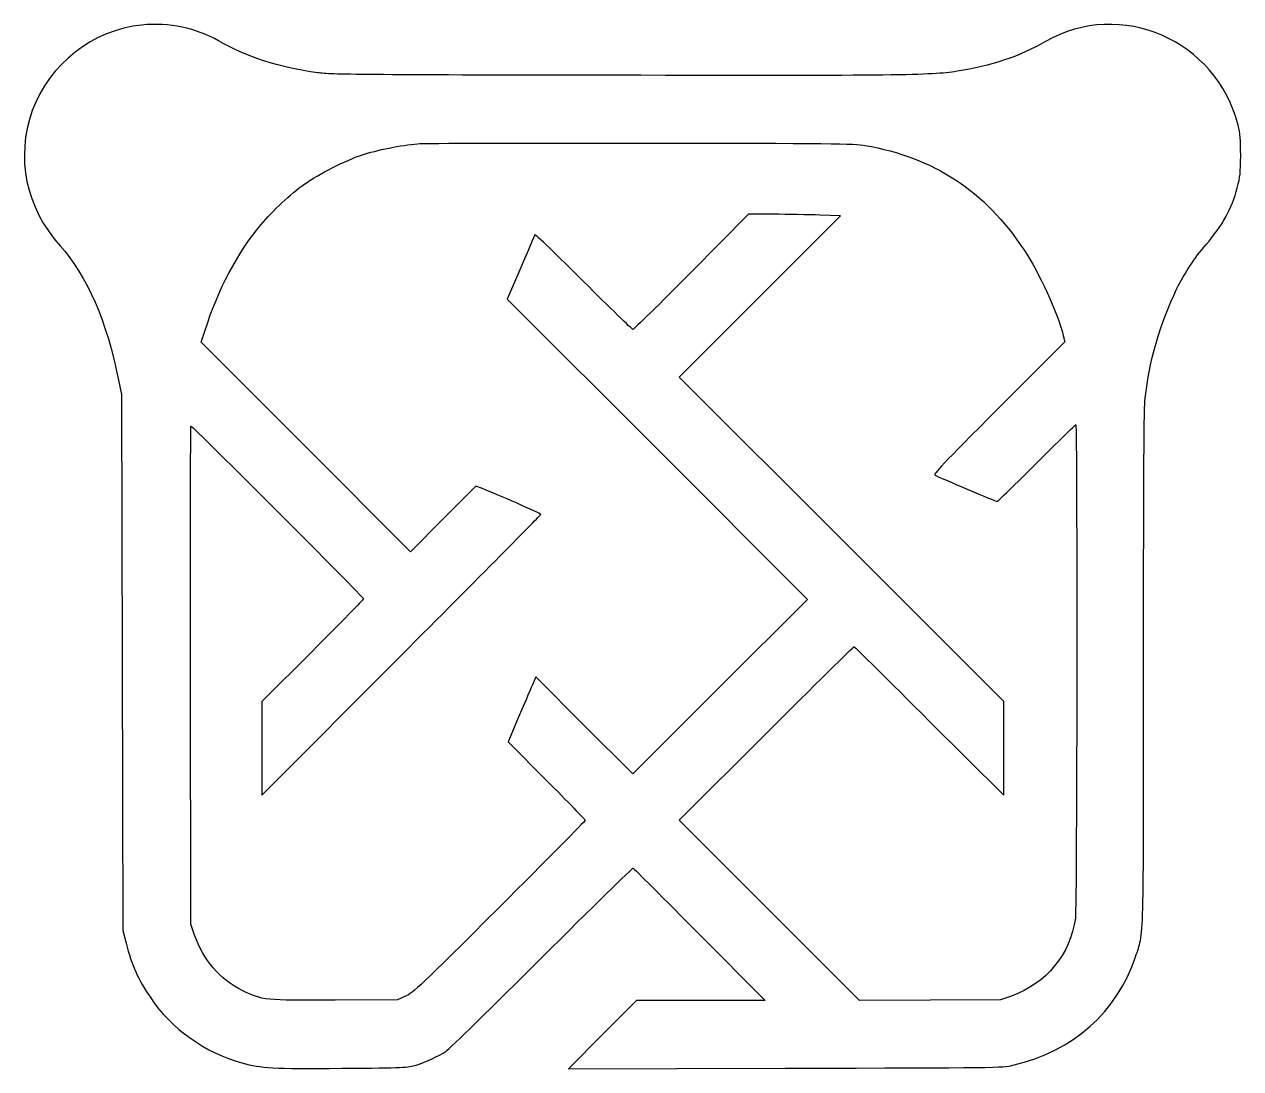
# Model space of a CAD drawing. Header units: millimetres. Extents: x -49.5 to 6.8, y -45 to 3.3.
import ezdxf

# ---------------------------------------------------------------- set-up
doc = ezdxf.new("R2010")
doc.units = ezdxf.units.MM
doc.layers.get('0').update_dxf_attribs({"linetype": 'CONTINUOUS'})

msp = doc.modelspace()

# ---------------------------------------------------------------- linework, layer by layer
for p, q in [((-15.955, -5.46), (-18.603, -8.125)), ((-14.786, -5.46), (-15.955, -5.46)), ((-15.433, -9.266), (-11.702, -5.535)), ((-11.702, -5.535), (-12.665, -5.5)), ((-26.501, -7.925), (-27.126, -9.386)), ((-27.126, -9.386), (-20.179, -16.333)), ((-19.165, -12.997), (-15.433, -9.266)), ((-41.294, -11.387), (-41.11, -10.819)), ((-1.391, -11.066), (-1.317, -11.369)), ((-36.451, -16.23), (-41.294, -11.387)), ((-1.317, -11.369), (-4.372, -14.424)), ((-45.117, -13.14), (-44.985, -13.8)), ((-11.656, -20.505), (-19.165, -12.997)), ((-44.985, -13.8), (-44.956, -26.208)), ((-31.602, -21.079), (-36.451, -16.23)), ((-20.179, -16.333), (-13.233, -23.285)), ((-28.576, -18.052), (-30.089, -19.565)), ((-28.324, -18.144), (-28.576, -18.052)), ((-30.089, -19.565), (-31.602, -21.079)), ((-4.148, -28.014), (-11.656, -20.505)), ((-13.233, -23.285), (-17.273, -27.326)), ((-36.13, -25.664), (-38.48, -28.014)), ((-38.48, -32.347), (-32.026, -25.87)), ((-44.956, -26.208), (-44.928, -38.617)), ((-41.775, -38.33), (-41.793, -26.793)), ((-25.807, -26.873), (-25.928, -27.16)), ((-23.561, -29.12), (-25.807, -26.873)), ((-17.273, -27.326), (-21.314, -31.367)), ((-38.48, -28.014), (-38.48, -30.18)), ((-4.148, -30.18), (-4.148, -28.014)), ((-26.57, -28.661), (-27.091, -29.888)), ((-21.314, -31.367), (-23.561, -29.12)), ((-7.593, -28.919), (-4.148, -32.347)), ((-19.165, -33.516), (-15.141, -29.492)), ((-38.48, -30.18), (-38.48, -32.347)), ((-27.091, -29.888), (-25.309, -31.67)), ((-4.148, -32.347), (-4.148, -30.18)), ((-14.992, -37.688), (-19.165, -33.516)), ((-10.82, -41.861), (-14.992, -37.688)), ((-44.928, -38.617), (-44.773, -39.196)), ((-41.615, -38.789), (-41.775, -38.33)), ((-18.225, -38.806), (-15.193, -41.855)), ((-31.831, -41.66), (-32.204, -41.827)), ((-3.787, -41.649), (-4.291, -41.827)), ((-32.204, -41.827), (-35.092, -41.844)), ((-21.142, -41.855), (-22.718, -43.431)), ((-18.167, -41.855), (-21.142, -41.855)), ((-15.193, -41.855), (-18.167, -41.855)), ((-7.558, -41.844), (-10.82, -41.861)), ((-4.291, -41.827), (-7.558, -41.844)), ((-22.718, -43.431), (-24.294, -45.013)), ((-24.294, -45.013), (-14.264, -44.99))]:
    msp.add_line(p, q)
for points in [[(-44.039, 3.303), (-46.297, 3.085), (-48.344, 1.481), (-49.112, -0.657)], [(-40.491, 2.57), (-41.494, 3.154), (-42.807, 3.424), (-44.039, 3.303)], [(6.702, -1.334), (5.704, 2.61), (1.262, 4.535), (-2.211, 2.535)], [(-35.895, 1.091), (-37.689, 1.337), (-39.231, 1.83), (-40.491, 2.57)], [(-2.211, 2.535), (-3.357, 1.87), (-4.784, 1.389), (-6.297, 1.16)], [(-6.297, 1.16), (-7.576, 0.965), (-8.917, 0.953), (-22.145, 0.976)], [(-22.145, 0.976), (-33.986, 0.993), (-35.247, 1.005), (-35.895, 1.091)], [(-49.112, -0.657), (-49.891, -2.841), (-49.421, -5.145), (-47.822, -6.922)], [(6.822, -2.738), (6.822, -1.981), (6.805, -1.735), (6.702, -1.334)], [(-33.866, -2.715), (-33.19, -2.491), (-32.003, -2.251), (-31.287, -2.193)], [(-31.287, -2.193), (-30.971, -2.17), (-26.3, -2.153), (-20.913, -2.165)], [(-20.913, -2.165), (-12.075, -2.17), (-11.06, -2.182), (-10.573, -2.268)], [(-36.502, -4.05), (-35.889, -3.615), (-34.588, -2.95), (-33.866, -2.715)], [(-10.573, -2.268), (-7.352, -2.841), (-5.048, -4.348), (-3.22, -7.094)], [(6.667, -4.228), (6.799, -3.724), (6.816, -3.546), (6.822, -2.738)], [(-38.514, -5.93), (-37.987, -5.294), (-37.161, -4.526), (-36.502, -4.05)], [(5.217, -6.864), (5.997, -5.959), (6.398, -5.225), (6.667, -4.228)], [(-12.665, -5.5), (-13.192, -5.477), (-14.15, -5.46), (-14.786, -5.46)], [(-41.11, -10.819), (-40.509, -8.928), (-39.62, -7.254), (-38.514, -5.93)], [(-25.848, -6.406), (-25.865, -6.435), (-26.157, -7.122), (-26.501, -7.925)], [(-23.601, -8.567), (-24.822, -7.346), (-25.836, -6.372), (-25.848, -6.406)], [(-47.822, -6.922), (-46.578, -8.303), (-45.656, -10.429), (-45.117, -13.14)], [(-3.22, -7.094), (-2.497, -8.177), (-1.661, -9.994), (-1.391, -11.066)], [(3.859, -8.928), (4.271, -8.108), (4.667, -7.501), (5.217, -6.864)], [(-18.603, -8.125), (-20.053, -9.593), (-21.274, -10.791), (-21.308, -10.791)], [(-21.308, -10.791), (-21.343, -10.791), (-22.374, -9.793), (-23.601, -8.567)], [(2.391, -14.08), (2.558, -12.355), (3.108, -10.441), (3.859, -8.928)], [(-4.372, -14.424), (-7.048, -17.101), (-7.415, -17.491), (-7.323, -17.542)], [(2.328, -26.466), (2.328, -18.505), (2.346, -14.505), (2.391, -14.08)], [(-0.812, -15.204), (-0.738, -15.204), (-0.755, -37.534), (-0.83, -38.049)], [(-41.764, -15.261), (-41.695, -15.261), (-33.78, -23.188), (-33.78, -23.257)], [(-41.793, -26.793), (-41.798, -20.454), (-41.787, -15.261), (-41.764, -15.261)], [(-2.629, -16.981), (-1.655, -16), (-0.835, -15.204), (-0.812, -15.204)], [(-4.452, -18.757), (-4.423, -18.757), (-3.604, -17.955), (-2.629, -16.981)], [(-7.323, -17.542), (-7.134, -17.64), (-4.492, -18.757), (-4.452, -18.757)], [(-25.572, -19.353), (-25.572, -19.313), (-27.596, -18.425), (-28.324, -18.144)], [(-32.026, -25.87), (-28.478, -22.311), (-25.572, -19.376), (-25.572, -19.353)], [(-33.78, -23.257), (-33.78, -23.291), (-34.834, -24.374), (-36.13, -25.664)], [(-15.141, -29.492), (-12.923, -27.274), (-11.095, -25.469), (-11.072, -25.475)], [(-11.072, -25.475), (-11.049, -25.486), (-9.484, -27.034), (-7.593, -28.919)], [(1.956, -39.832), (2.351, -38.646), (2.328, -39.482), (2.328, -26.466)], [(-25.928, -27.16), (-25.997, -27.314), (-26.283, -27.991), (-26.57, -28.661)], [(-25.309, -31.67), (-24.323, -32.656), (-23.521, -33.487), (-23.521, -33.516)], [(-23.521, -33.516), (-23.521, -33.55), (-25.309, -35.356), (-27.487, -37.534)], [(-25.521, -39.861), (-23.228, -37.579), (-21.331, -35.717), (-21.302, -35.728)], [(-21.302, -35.728), (-21.274, -35.74), (-19.887, -37.127), (-18.225, -38.806)], [(-27.487, -37.534), (-31.195, -41.23), (-31.482, -41.5), (-31.831, -41.66)], [(-0.83, -38.049), (-1.059, -39.717), (-2.171, -41.07), (-3.787, -41.649)], [(-39.368, -41.402), (-40.44, -40.869), (-41.185, -40.004), (-41.615, -38.789)], [(-44.773, -39.196), (-44.492, -40.256), (-44.223, -40.864), (-43.632, -41.741)], [(-29.957, -44.199), (-29.802, -44.102), (-27.808, -42.147), (-25.521, -39.861)], [(-3.718, -44.853), (-0.944, -44.211), (1.096, -42.4), (1.956, -39.832)], [(-35.092, -41.844), (-38.371, -41.861), (-38.457, -41.849), (-39.368, -41.402)], [(-43.632, -41.741), (-42.692, -43.15), (-41.076, -44.297), (-39.408, -44.744)], [(-31.35, -44.847), (-30.863, -44.692), (-30.312, -44.44), (-29.957, -44.199)], [(-39.408, -44.744), (-38.474, -44.996), (-38.038, -45.019), (-34.783, -44.996)], [(-34.783, -44.996), (-31.86, -44.973), (-31.728, -44.967), (-31.35, -44.847)], [(-14.264, -44.99), (-4.32, -44.973), (-4.228, -44.973), (-3.718, -44.853)]]:
    msp.add_open_spline(points, degree=3)

doc.saveas('drawing.dxf')
